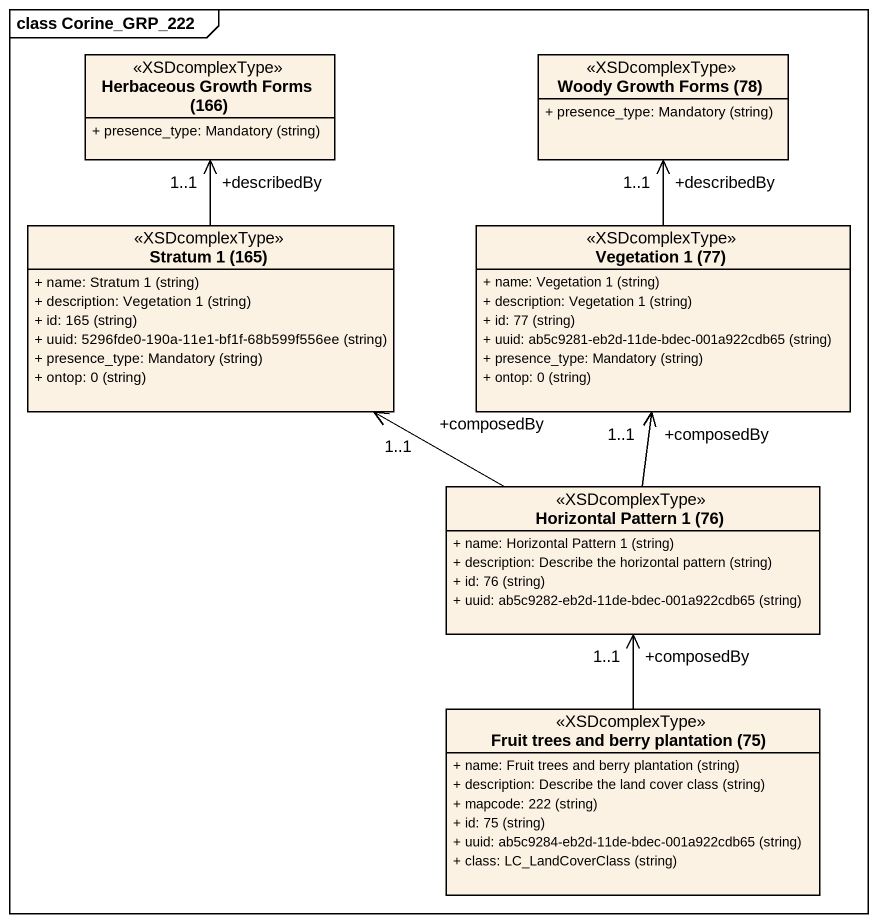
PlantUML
@startuml
mainframe class Corine_GRP_222
hide circle
hide empty members
skinparam classAttributeIconSize 0
class "Herbaceous Growth Forms (166)" as Herbaceous_Growth_Forms_166 <<XSDcomplexType>> {
  {field} + presence_type: Mandatory (string)
}
class "Woody Growth Forms (78)" as Woody_Growth_Forms_78 <<XSDcomplexType>> {
  {field} + presence_type: Mandatory (string)
}
class "Stratum 1 (165)" as Stratum_1_165 <<XSDcomplexType>> {
  {field} + name: Stratum 1 (string)
  {field} + description: Vegetation 1 (string)
  {field} + id: 165 (string)
  {field} + uuid: 5296fde0-190a-11e1-bf1f-68b599f556ee (string)
  {field} + presence_type: Mandatory (string)
  {field} + ontop: 0 (string)
}
class "Vegetation 1 (77)" as Vegetation_1_77 <<XSDcomplexType>> {
  {field} + name: Vegetation 1 (string)
  {field} + description: Vegetation 1 (string)
  {field} + id: 77 (string)
  {field} + uuid: ab5c9281-eb2d-11de-bdec-001a922cdb65 (string)
  {field} + presence_type: Mandatory (string)
  {field} + ontop: 0 (string)
}
class "Horizontal Pattern 1 (76)" as Horizontal_Pattern_1_76 <<XSDcomplexType>> {
  {field} + name: Horizontal Pattern 1 (string)
  {field} + description: Describe the horizontal pattern (string)
  {field} + id: 76 (string)
  {field} + uuid: ab5c9282-eb2d-11de-bdec-001a922cdb65 (string)
}
class "Fruit trees and berry plantation (75)" as Fruit_trees_and_berry <<XSDcomplexType>> {
  {field} + name: Fruit trees and berry plantation (string)
  {field} + description: Describe the land cover class (string)
  {field} + mapcode: 222 (string)
  {field} + id: 75 (string)
  {field} + uuid: ab5c9284-eb2d-11de-bdec-001a922cdb65 (string)
  {field} + class: LC_LandCoverClass (string)
}
Stratum_1_165 -up-> "+describedBy\n1..1" Herbaceous_Growth_Forms_166
Vegetation_1_77 -up-> "+describedBy\n1..1" Woody_Growth_Forms_78
Horizontal_Pattern_1_76 -left-> "+composedBy\n1..1" Stratum_1_165
Horizontal_Pattern_1_76 -up-> "+composedBy\n1..1" Vegetation_1_77
Fruit_trees_and_berry -up-> "+composedBy\n1..1" Horizontal_Pattern_1_76
@enduml
